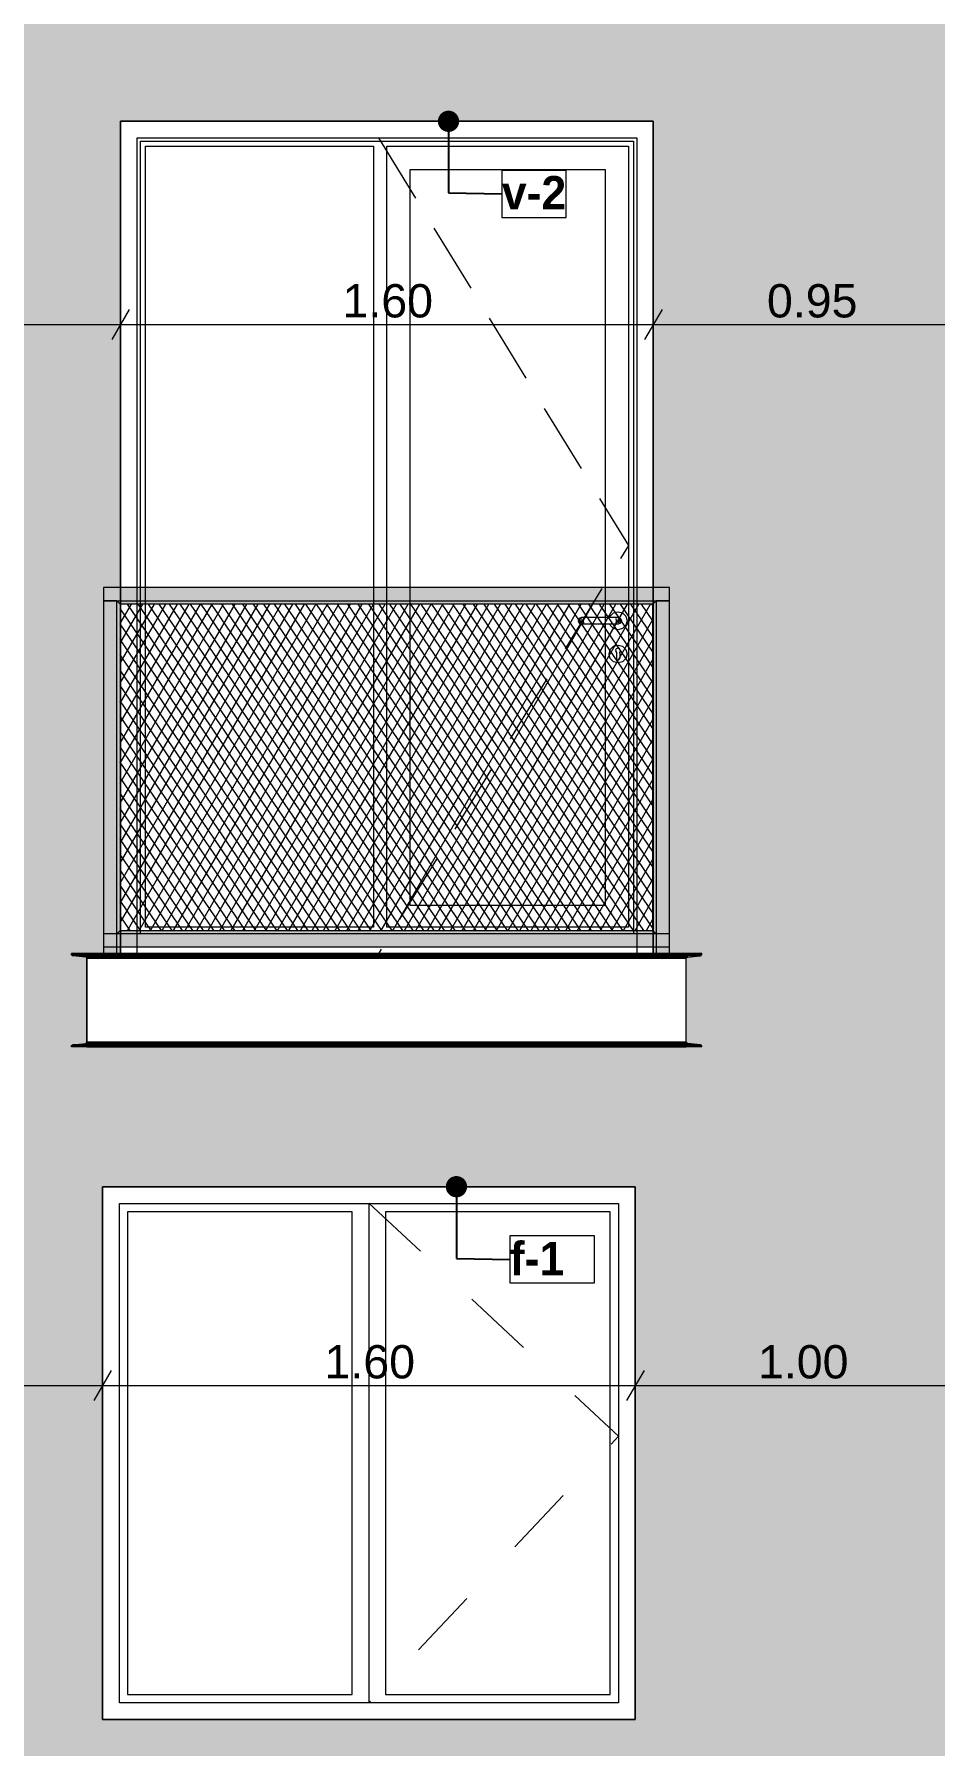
# Model space of a CAD drawing. Header units: millimetres. Extents: x 475206255 to 476720147, y 4620882299 to 4621447368.
# Drawn here: x 475468875 to 475471580, y 4621133366 to 4621138506 of the extents above; entities that cross this region are included whole.
import ezdxf

# ---------------------------------------------------------------- set-up
doc = ezdxf.new("R2010")
doc.units = ezdxf.units.MM
doc.header["$MEASUREMENT"] = 0
doc.set_wipeout_variables(frame=1)
doc.linetypes.add('Dashed', pattern=[423.333333, 211.666667, -211.666667])
doc.linetypes.add('Hidden Line', pattern=[317.5, 211.666667, -105.833333])
for name, color, linetype, lineweight in [('0_Pen_No__7_Pen_No__250', 7, 'Continuous', 0), ('2D Drafting - General_Pen_No__7_Pen_No__250', 7, 'Continuous', 0), ('2D Drafting - General_Pen_No__7_Pen_No__7', 7, 'Continuous', 0), ('Dimensioning - General_Pen_No__142', 142, 'Continuous', 0), ('New_2D Drafting - General_Pen_No__30_Pen_No__9_Pen_No__9_Pen_No__253', 252, 'Continuous', 0), ('New_2D Drafting - General_Pen_No__30_Pen_No__9_Pen_No__9_Pen_No__255', 255, 'Continuous', 0), ('New_2D Drafting - General_Pen_No__30_Pen_No__9_Pen_No__9_Pen_No__7', 7, 'Continuous', 0), ('New_2D Drafting - General_Pen_No__4', 7, 'Continuous', 0), ('New_2D Drafting - General_Pen_No__7', 7, 'Continuous', 0), ('New_Annotation - Label_Pen_No__1', 1, 'Continuous', 0), ('New_Structural - Bearing_Pen_No__250', 7, 'Continuous', 0), ('Structural - Bearing_Pen_No__250', 7, 'Continuous', 0), ('Structural - Bearing_Pen_No__7_Pen_No__7_Pen_No__7', 7, 'Continuous', 0), ('zoma_Pen_No__142', 142, 'Continuous', 0)]:
    doc.layers.add(name, color=color, linetype=linetype, lineweight=lineweight)
doc.layers.add('Dimensioning - General', color=7, linetype='Continuous')
doc.layers.add('zoma', color=7, linetype='Continuous')
doc.styles.add('GENERATED_STYLE_2', font='arial.ttf')
doc.styles.add('GENERATED_STYLE_5', font='')
doc.styles.get('GENERATED_STYLE_5').set_extended_font_data('Avaza', bold=True)
doc.dimstyles.new('GENERATED_STYLE__1', dxfattribs={"dimtxt": 100, "dimasz": 68.640772, "dimexe": 0.18, "dimexo": 0.0625, "dimgap": 0, "dimtad": 1, "dimlfac": 0.001, "dimzin": 0, "dimdsep": 46, "dimtxsty": 'GENERATED_STYLE_2', "dimblk": 'ARROWHEAD_2', "dimblk1": 'ARROWHEAD_2', "dimblk2": 'ARROWHEAD_2', "dimcen": 0.09, "dimse1": 1, "dimse2": 1, "dimclrd": 142, "dimclre": 142, "dimclrt": 142, "dimadec": 0, "dimazin": 0, "dimtfac": 1, "dimtdec": 4, "dimtmove": 0, "dimatfit": 3, "dimfxl": 1, "dimtolj": 1, "dimtzin": 0, "dimarcsym": 0})
doc.dimstyles.new('GENERATED_STYLE__18', dxfattribs={"dimtxt": 100, "dimasz": 68.640772, "dimexe": 0.18, "dimexo": 0.0625, "dimgap": 0, "dimtad": 1, "dimtih": 1, "dimtoh": 1, "dimlfac": 0.001, "dimzin": 0, "dimdsep": 46, "dimtxsty": 'GENERATED_STYLE_2', "dimblk": 'ARROWHEAD_2', "dimblk1": 'ARROWHEAD_2', "dimblk2": 'ARROWHEAD_2', "dimcen": 0.09, "dimse1": 1, "dimse2": 1, "dimclrd": 142, "dimclre": 142, "dimclrt": 142, "dimadec": 0, "dimazin": 0, "dimtfac": 1, "dimtdec": 4, "dimtmove": 0, "dimatfit": 3, "dimfxl": 1, "dimtolj": 1, "dimtzin": 0, "dimarcsym": 0})
doc.dimstyles.new('GENERATED_STYLE__3', dxfattribs={"dimtxt": 200, "dimasz": 64.421331, "dimexe": 0.18, "dimexo": 3, "dimgap": 0, "dimtad": 1, "dimtih": 1, "dimtoh": 1, "dimlfac": 0.001, "dimzin": 0, "dimdsep": 46, "dimtxsty": 'GENERATED_STYLE_2', "dimblk": 'ARROWHEAD_2', "dimblk1": 'ARROWHEAD_2', "dimblk2": 'ARROWHEAD_2', "dimcen": 0.09, "dimclrd": 142, "dimclre": 142, "dimclrt": 142, "dimadec": 0, "dimazin": 0, "dimtfac": 1, "dimtdec": 4, "dimtmove": 0, "dimatfit": 3, "dimfxl": 1, "dimtolj": 1, "dimtzin": 0, "dimarcsym": 0})
doc.dimstyles.new('GENERATED_STYLE__33', dxfattribs={"dimtxt": 0.18, "dimasz": 127.68, "dimexe": 0.18, "dimexo": 0.0625, "dimgap": 0, "dimtad": 0, "dimtih": 1, "dimtoh": 1, "dimdec": 4, "dimzin": 0, "dimdsep": 46, "dimcen": 0.09, "dimadec": 0, "dimazin": 0, "dimtfac": 1, "dimtdec": 4, "dimtmove": 0, "dimatfit": 3, "dimldrblk": 'ARROWHEAD_11', "dimfxl": 1, "dimtolj": 1, "dimtzin": 0, "dimarcsym": 0})

# ---------------------------------------------------------------- blocks, each defined once
blk = doc.blocks.new('*D576', base_point=(475826095.8, 4621095193.2))
at = {"layer": 'Dimensioning - General_Pen_No__142', "color": 142, "linetype": 'Continuous', "lineweight": 0, "transparency": 16777216}
for p, q in [((475483423.3, 4621134044.9), (475483287.8, 4621134044.9)), ((475483310.4, 4621134070.9), (475483400.7, 4621134018.8)), ((475483355.6, 4621131444.9), (475483355.6, 4621134044.9)), ((475483310.4, 4621131470.9), (475483400.7, 4621131418.8)), ((475483423.3, 4621131444.9), (475483287.8, 4621131444.9)), ((475483355.6, 4621131400.7), (475483355.6, 4621131444.9))]:
    blk.add_line(p, q, dxfattribs=at)
at = {"layer": 'Dimensioning - General_Pen_No__142', "color": 142, "lineweight": 0, "transparency": 16777216, "insert": (475483335.6, 4621132611.4), "char_height": 100, "attachment_point": 7, "rotation": 90, "style": 'GENERATED_STYLE_2'}
blk.add_mtext('\\A1;{\\pql;\\fArial|b0|i0|c204|p0;\\W1.000000;2.60}', dxfattribs=at)
blk = doc.blocks.new('ARROWHEAD_2')
at = {"color": 0, "linetype": 'Continuous', "lineweight": 0}
for p, q in [((0, 0), (-1, 0)), ((-0.378, -0.655), (0.378, 0.655))]:
    blk.add_line(p, q, dxfattribs=at)
blk = doc.blocks.new('*D577', base_point=(475826095.8, 4621095193.2))
at = {"layer": 'Dimensioning - General_Pen_No__142', "color": 142, "linetype": 'Continuous', "lineweight": 0, "transparency": 16777216}
for p, q in [((475483310.4, 4621134770.9), (475483400.7, 4621134718.8)), ((475483423.3, 4621134744.9), (475483287.8, 4621134744.9)), ((475483355.6, 4621134044.9), (475483355.6, 4621134744.9)), ((475483423.3, 4621134044.9), (475483287.8, 4621134044.9)), ((475483310.4, 4621134070.9), (475483400.7, 4621134018.8))]:
    blk.add_line(p, q, dxfattribs=at)
at = {"layer": 'Dimensioning - General_Pen_No__142', "color": 142, "lineweight": 0, "transparency": 16777216, "insert": (475483335.6, 4621134261.4), "char_height": 100, "attachment_point": 7, "rotation": 90, "style": 'GENERATED_STYLE_2'}
blk.add_mtext('\\A1;{\\pql;\\fArial|b0|i0|c204|p0;\\W1.000000;0.70}', dxfattribs=at)
blk = doc.blocks.new('*D578', base_point=(475826095.8, 4621095193.2))
at = {"layer": 'Dimensioning - General_Pen_No__142', "color": 142, "linetype": 'Continuous', "lineweight": 0, "transparency": 16777216}
for p, q in [((475483423.3, 4621137244.9), (475483287.8, 4621137244.9)), ((475483310.4, 4621137270.9), (475483400.7, 4621137218.8)), ((475483355.6, 4621134744.9), (475483355.6, 4621137244.9)), ((475483310.4, 4621134770.9), (475483400.7, 4621134718.8)), ((475483423.3, 4621134744.9), (475483287.8, 4621134744.9))]:
    blk.add_line(p, q, dxfattribs=at)
at = {"layer": 'Dimensioning - General_Pen_No__142', "color": 142, "lineweight": 0, "transparency": 16777216, "insert": (475483335.6, 4621135861.4), "char_height": 100, "attachment_point": 7, "rotation": 90, "style": 'GENERATED_STYLE_2'}
blk.add_mtext('\\A1;{\\pql;\\fArial|b0|i0|c204|p0;\\W1.000000;2.50}', dxfattribs=at)
blk = doc.blocks.new('*D579', base_point=(475826095.8, 4621095193.2))
at = {"layer": 'Dimensioning - General_Pen_No__142', "color": 142, "linetype": 'Continuous', "lineweight": 0, "transparency": 16777216}
for p, q in [((475483310.4, 4621137970.9), (475483400.7, 4621137918.8)), ((475483423.3, 4621137944.9), (475483287.8, 4621137944.9)), ((475483355.6, 4621137244.9), (475483355.6, 4621137944.9)), ((475483423.3, 4621137244.9), (475483287.8, 4621137244.9)), ((475483310.4, 4621137270.9), (475483400.7, 4621137218.8))]:
    blk.add_line(p, q, dxfattribs=at)
at = {"layer": 'Dimensioning - General_Pen_No__142', "color": 142, "lineweight": 0, "transparency": 16777216, "insert": (475483335.6, 4621137461.4), "char_height": 100, "attachment_point": 7, "rotation": 90, "style": 'GENERATED_STYLE_2'}
blk.add_mtext('\\A1;{\\pql;\\fArial|b0|i0|c204|p0;\\W1.000000;0.70}', dxfattribs=at)
blk = doc.blocks.new('*D580', base_point=(475826095.8, 4621095193.2))
at = {"layer": 'Dimensioning - General_Pen_No__142', "color": 142, "linetype": 'Continuous', "lineweight": 0, "transparency": 16777216}
for p, q in [((475483310.4, 4621140470.9), (475483400.7, 4621140418.8)), ((475483423.3, 4621140444.9), (475483287.8, 4621140444.9)), ((475483355.6, 4621137944.9), (475483355.6, 4621140444.9)), ((475483310.4, 4621137970.9), (475483400.7, 4621137918.8)), ((475483423.3, 4621137944.9), (475483287.8, 4621137944.9))]:
    blk.add_line(p, q, dxfattribs=at)
at = {"layer": 'Dimensioning - General_Pen_No__142', "color": 142, "lineweight": 0, "transparency": 16777216, "insert": (475483335.6, 4621139061.4), "char_height": 100, "attachment_point": 7, "rotation": 90, "style": 'GENERATED_STYLE_2'}
blk.add_mtext('\\A1;{\\pql;\\fArial|b0|i0|c204|p0;\\W1.000000;2.50}', dxfattribs=at)
blk = doc.blocks.new('*D1547', base_point=(475826095.8, 4621095193.2))
at = {"layer": 'zoma_Pen_No__142', "color": 142, "linetype": 'Continuous', "lineweight": 0, "transparency": 16777216}
for p, q in [((475468309, 4621128812.1), (475468260.1, 4621128727.4)), ((475468284.6, 4621128706.2), (475468284.6, 4621128833.3)), ((475474409, 4621128812.1), (475474360.1, 4621128727.4)), ((475474384.6, 4621128706.2), (475474384.6, 4621128833.3)), ((475468284.6, 4621128769.8), (475474384.6, 4621128769.8))]:
    blk.add_line(p, q, dxfattribs=at)
at = {"layer": 'zoma_Pen_No__142', "color": 142, "lineweight": 0, "transparency": 16777216, "char_height": 200, "attachment_point": 7, "style": 'GENERATED_STYLE_2'}
for s, insert in [('\\A1;{\\pql;\\fArial|b0|i0|c204|p0;\\W1.000000;6.10}', (475471067.7, 4621128809.8)), ('\\A1;{\\pql;\\fArial|b0|i0|c204|p0;\\W1.000000;0.40}', (475473826.2, 4621128809.8))]:
    blk.add_mtext(s, dxfattribs=dict(at, insert=insert))
blk = doc.blocks.new('ARROWHEAD_11')
at = {"color": 0, "linetype": 'Continuous', "lineweight": 0}
blk.add_line((0, 0), (-1, 0), dxfattribs=at)
at = {"color": 0, "linetype": 'Continuous', "lineweight": 0, "const_width": 0.25, "flags": 128}
blk.add_lwpolyline([(-0.125, 0, 1), (0.125, 0, 1)], format="xyb", close=True, dxfattribs=at)
blk = doc.blocks.new('*D1920', base_point=(475826095.8, 4621095193.2))
at = {"layer": 'Dimensioning - General_Pen_No__142', "color": 142, "linetype": 'Continuous', "lineweight": 0, "transparency": 16777216}
for p, q in [((475468284.5, 4621134380), (475468284.5, 4621134515.4)), ((475469080.7, 4621134380), (475469080.7, 4621134515.4)), ((475468310.5, 4621134492.8), (475468258.4, 4621134402.5)), ((475469106.7, 4621134492.8), (475469054.6, 4621134402.5)), ((475468284.5, 4621134447.7), (475469080.7, 4621134447.7))]:
    blk.add_line(p, q, dxfattribs=at)
at = {"layer": 'Dimensioning - General_Pen_No__142', "color": 142, "lineweight": 0, "transparency": 16777216, "insert": (475468549.1, 4621134467.7), "char_height": 100, "attachment_point": 7, "style": 'GENERATED_STYLE_2'}
blk.add_mtext('\\A1;{\\pql;\\fArial|b0|i0|c204|p0;\\W1.000000;0.80}', dxfattribs=at)
blk = doc.blocks.new('*D1921', base_point=(475826095.8, 4621095193.2))
at = {"layer": 'Dimensioning - General_Pen_No__142', "color": 142, "linetype": 'Continuous', "lineweight": 0, "transparency": 16777216}
for p, q in [((475469080.7, 4621134380), (475469080.7, 4621134515.4)), ((475470680.7, 4621134380), (475470680.7, 4621134515.4)), ((475469106.7, 4621134492.8), (475469054.6, 4621134402.5)), ((475470706.7, 4621134492.8), (475470654.6, 4621134402.5)), ((475469080.7, 4621134447.7), (475470680.7, 4621134447.7))]:
    blk.add_line(p, q, dxfattribs=at)
at = {"layer": 'Dimensioning - General_Pen_No__142', "color": 142, "lineweight": 0, "transparency": 16777216, "insert": (475469747.2, 4621134467.7), "char_height": 100, "attachment_point": 7, "style": 'GENERATED_STYLE_2'}
blk.add_mtext('\\A1;{\\pql;\\fArial|b0|i0|c204|p0;\\W1.000000;1.60}', dxfattribs=at)
blk = doc.blocks.new('*D1922', base_point=(475826095.8, 4621095193.2))
at = {"layer": 'Dimensioning - General_Pen_No__142', "color": 142, "linetype": 'Continuous', "lineweight": 0, "transparency": 16777216}
for p, q in [((475470680.7, 4621134380), (475470680.7, 4621134515.4)), ((475471684.2, 4621134380), (475471684.2, 4621134515.4)), ((475470706.7, 4621134492.8), (475470654.6, 4621134402.5)), ((475471710.3, 4621134492.8), (475471658.2, 4621134402.5)), ((475470680.7, 4621134447.7), (475471684.2, 4621134447.7))]:
    blk.add_line(p, q, dxfattribs=at)
at = {"layer": 'Dimensioning - General_Pen_No__142', "color": 142, "lineweight": 0, "transparency": 16777216, "insert": (475471049, 4621134467.7), "char_height": 100, "attachment_point": 7, "style": 'GENERATED_STYLE_2'}
blk.add_mtext('\\A1;{\\pql;\\fArial|b0|i0|c204|p0;\\W1.000000;1.00}', dxfattribs=at)
blk = doc.blocks.new('*D2191', base_point=(475826095.8, 4621095193.2))
at = {"layer": 'Dimensioning - General_Pen_No__142', "color": 142, "linetype": 'Continuous', "lineweight": 0, "transparency": 16777216}
for p, q in [((475468284.5, 4621137566.7), (475468284.5, 4621137702.1)), ((475469134.7, 4621137566.7), (475469134.7, 4621137702.1)), ((475468310.5, 4621137679.6), (475468258.4, 4621137589.2)), ((475469160.8, 4621137679.6), (475469108.6, 4621137589.2)), ((475468284.5, 4621137634.4), (475469134.7, 4621137634.4))]:
    blk.add_line(p, q, dxfattribs=at)
at = {"layer": 'Dimensioning - General_Pen_No__142', "color": 142, "lineweight": 0, "transparency": 16777216, "insert": (475468576.1, 4621137654.4), "char_height": 100, "attachment_point": 7, "style": 'GENERATED_STYLE_2'}
blk.add_mtext('\\A1;{\\pql;\\fArial|b0|i0|c204|p0;\\W1.000000;0.85}', dxfattribs=at)
blk = doc.blocks.new('*D2192', base_point=(475826095.8, 4621095193.2))
at = {"layer": 'Dimensioning - General_Pen_No__142', "color": 142, "linetype": 'Continuous', "lineweight": 0, "transparency": 16777216}
for p, q in [((475469134.7, 4621137566.7), (475469134.7, 4621137702.1)), ((475470734.7, 4621137566.7), (475470734.7, 4621137702.1)), ((475469160.8, 4621137679.6), (475469108.6, 4621137589.2)), ((475470760.8, 4621137679.6), (475470708.6, 4621137589.2)), ((475469134.7, 4621137634.4), (475470734.7, 4621137634.4))]:
    blk.add_line(p, q, dxfattribs=at)
at = {"layer": 'Dimensioning - General_Pen_No__142', "color": 142, "lineweight": 0, "transparency": 16777216, "insert": (475469801.2, 4621137654.4), "char_height": 100, "attachment_point": 7, "style": 'GENERATED_STYLE_2'}
blk.add_mtext('\\A1;{\\pql;\\fArial|b0|i0|c204|p0;\\W1.000000;1.60}', dxfattribs=at)
blk = doc.blocks.new('*D2193', base_point=(475826095.8, 4621095193.2))
at = {"layer": 'Dimensioning - General_Pen_No__142', "color": 142, "linetype": 'Continuous', "lineweight": 0, "transparency": 16777216}
for p, q in [((475470734.7, 4621137566.7), (475470734.7, 4621137702.1)), ((475471684.2, 4621137566.7), (475471684.2, 4621137702.1)), ((475470760.8, 4621137679.6), (475470708.6, 4621137589.2)), ((475471710.3, 4621137679.6), (475471658.2, 4621137589.2)), ((475470734.7, 4621137634.4), (475471684.2, 4621137634.4))]:
    blk.add_line(p, q, dxfattribs=at)
at = {"layer": 'Dimensioning - General_Pen_No__142', "color": 142, "lineweight": 0, "transparency": 16777216, "insert": (475471076, 4621137654.4), "char_height": 100, "attachment_point": 7, "style": 'GENERATED_STYLE_2'}
blk.add_mtext('\\A1;{\\pql;\\fArial|b0|i0|c204|p0;\\W1.000000;0.95}', dxfattribs=at)

msp = doc.modelspace()

# ---------------------------------------------------------------- hatches: boundary and pattern name
at = {"layer": 'New_2D Drafting - General_Pen_No__30_Pen_No__9_Pen_No__9_Pen_No__253', "linetype": 'Continuous', "lineweight": 0}
h = msp.add_hatch(dxfattribs=at)
h.set_pattern_fill('BRICK___RUNNING_BOND', color=252, style=0, pattern_type=2)
h.set_pattern_definition([(0, (475826095.757, 4621095193.19), (0, 66.64), []), (90, (475826095.76, 4621095193.2), (-244.8, 0), [66.64, -66.64]), (90, (475826218.16, 4621095259.83), (-244.8, 0), [66.64, -66.64])])
h.paths.add_polyline_path([(475468284.453, 4621132544.873), (475468284.453, 4621132444.873), (475474784.805, 4621132444.873), (475474784.805, 4621145744.467), (475468284.453, 4621145744.467)])
h.paths.add_polyline_path([(475470833.669, 4621141864.899), (475469033.669, 4621141864.899), (475469033.669, 4621142144.899), (475469134.703, 4621142144.899), (475469134.703, 4621144644.905), (475470734.703, 4621144644.905), (475470734.703, 4621142144.899), (475470833.669, 4621142144.899)], flags=0)
h.paths.add_polyline_path([(475469033.669, 4621135744.899), (475469033.669, 4621135464.899), (475469134.703, 4621135464.899), (475470734.703, 4621135464.899), (475470833.669, 4621135464.899), (475470833.669, 4621135744.899), (475470734.703, 4621135744.899), (475470734.703, 4621138244.91), (475469134.703, 4621138244.91), (475469134.703, 4621135744.899)], flags=0)
h.paths.add_polyline_path([(475469134.703, 4621138664.899), (475470734.703, 4621138664.899), (475470833.669, 4621138664.899), (475470833.669, 4621138944.899), (475470734.703, 4621138944.899), (475470734.703, 4621141444.911), (475469134.703, 4621141444.911), (475469134.703, 4621138944.899), (475469033.669, 4621138944.899), (475469033.669, 4621138664.899)], flags=0)
h.paths.add_polyline_path([(475469080.654, 4621135044.91), (475469080.654, 4621133444.91), (475470680.654, 4621133444.91), (475470680.654, 4621135044.91)], flags=0)
h.paths.add_polyline_path([(475471684.228, 4621145344.917), (475474384.884, 4621145344.917), (475474384.884, 4621133644.895), (475471684.228, 4621133644.895)], flags=0)
at = {"layer": 'New_2D Drafting - General_Pen_No__30_Pen_No__9_Pen_No__9_Pen_No__255', "linetype": 'Continuous', "lineweight": 0}
for points in [[(475469083.669, 4621136844.9), (475469083.669, 4621136804.9), (475470783.669, 4621136804.9), (475470783.669, 4621136844.9)], [(475469083.669, 4621135744.899), (475469123.676, 4621135744.899), (475469123.676, 4621136804.9), (475469083.669, 4621136804.9)], [(475469133.676, 4621135814.899), (475469123.676, 4621135804.899), (475469123.676, 4621136804.9), (475469133.676, 4621136794.9)], [(475469133.676, 4621136794.9), (475469123.676, 4621136804.9), (475470743.663, 4621136804.9), (475470733.663, 4621136794.9)], [(475470743.663, 4621135804.899), (475470733.663, 4621135814.899), (475470733.663, 4621136794.9), (475470743.663, 4621136804.9)], [(475470743.663, 4621135744.899), (475470783.669, 4621135744.899), (475470783.669, 4621136804.9), (475470743.663, 4621136804.9)], [(475469083.669, 4621135804.899), (475469083.669, 4621135764.899), (475470783.669, 4621135764.899), (475470783.669, 4621135804.899)], [(475469123.676, 4621135804.899), (475469133.676, 4621135814.899), (475470733.663, 4621135814.899), (475470743.663, 4621135804.899)]]:
    msp.add_hatch(color=255, dxfattribs=at).paths.add_polyline_path(points)
at = {"layer": 'New_2D Drafting - General_Pen_No__7', "linetype": 'Continuous', "lineweight": 0}
h = msp.add_hatch(dxfattribs=at)
h.set_pattern_fill('BATT_INSULATION', style=0, pattern_type=2)
h.set_pattern_definition([(60, (475826095.757, 4621095193.19), (-25.980762, 15), []), (124.306619, (475826095.757, 4621095193.19), (23.8156986, 11.25), [])])
h.paths.add_polyline_path([(475470733.663, 4621136794.9), (475469133.676, 4621136794.9), (475469133.676, 4621135814.899), (475470733.663, 4621135814.899)])

# ---------------------------------------------------------------- linework, layer by layer
at = {"layer": '0_Pen_No__7_Pen_No__250', "color": 7, "linetype": 'Continuous', "lineweight": 0, "flags": 128}
msp.add_lwpolyline([(475469080.654, 4621135044.911), (475470680.654, 4621135044.911), (475470680.654, 4621133444.911), (475469080.654, 4621133444.911)], close=True, dxfattribs=at)
at = {"layer": '2D Drafting - General_Pen_No__7_Pen_No__250', "color": 7, "linetype": 'Dashed', "lineweight": 0, "flags": 128}
msp.add_lwpolyline([(475469880.277, 4621134995.506), (475470630.448, 4621134295.689), (475469880.714, 4621133494.911)], dxfattribs=at)
at = {"layer": '2D Drafting - General_Pen_No__7_Pen_No__7', "color": 7, "linetype": 'Continuous', "lineweight": 0, "flags": 128}
for points in [[(475470730.578, 4621135744.905), (475469134.695, 4621135744.91), (475469134.703, 4621138244.911), (475470734.703, 4621138244.905)], [(475470734.703, 4621138244.905), (475470734.695, 4621135744.905), (475470730.578, 4621135744.905)]]:
    msp.add_lwpolyline(points, dxfattribs=at)
for points in [[(475469184.703, 4621138194.909), (475470684.703, 4621138194.904), (475470684.695, 4621135744.905), (475469184.695, 4621135744.912)], [(475469194.703, 4621138184.909), (475470674.703, 4621138184.904), (475470674.695, 4621135804.907), (475469194.695, 4621135804.912)], [(475469209.703, 4621138169.909), (475469894.703, 4621138169.907), (475469894.695, 4621135824.909), (475469209.695, 4621135824.912)], [(475469934.699, 4621138169.907), (475470659.703, 4621138169.904), (475470659.695, 4621135824.907), (475469934.695, 4621135824.909)], [(475470004.703, 4621138099.906), (475470589.703, 4621138099.904), (475470589.695, 4621135889.907), (475470004.695, 4621135889.909)]]:
    msp.add_lwpolyline(points, close=True, dxfattribs=at)
at = {"layer": '2D Drafting - General_Pen_No__7_Pen_No__7', "color": 7, "linetype": 'Hidden Line', "lineweight": 0, "flags": 128}
msp.add_lwpolyline([(475469909.703, 4621138194.907), (475470659.699, 4621136970.781), (475469910.471, 4621135746.192)], dxfattribs=at)
at = {"layer": 'New_2D Drafting - General_Pen_No__30_Pen_No__9_Pen_No__9_Pen_No__7', "color": 7, "linetype": 'Continuous', "lineweight": 0, "flags": 128}
for points in [[(475469033.669, 4621135744.899), (475469033.669, 4621135464.899), (475469134.703, 4621135464.899), (475470734.703, 4621135464.899), (475470833.669, 4621135464.899), (475470833.669, 4621135744.899), (475470734.703, 4621135744.899), (475470734.703, 4621138244.91), (475469134.703, 4621138244.91), (475469134.703, 4621135744.899)], [(475469083.669, 4621136844.9), (475469083.669, 4621136804.9), (475470783.669, 4621136804.9), (475470783.669, 4621136844.9)], [(475469083.669, 4621135744.899), (475469123.676, 4621135744.899), (475469123.676, 4621136804.9), (475469083.669, 4621136804.9)], [(475469133.676, 4621135814.899), (475469123.676, 4621135804.899), (475469123.676, 4621136804.9), (475469133.676, 4621136794.9)], [(475469133.676, 4621136794.9), (475469123.676, 4621136804.9), (475470743.663, 4621136804.9), (475470733.663, 4621136794.9)], [(475470743.663, 4621135804.899), (475470733.663, 4621135814.899), (475470733.663, 4621136794.9), (475470743.663, 4621136804.9)], [(475470743.663, 4621135744.899), (475470783.669, 4621135744.899), (475470783.669, 4621136804.9), (475470743.663, 4621136804.9)], [(475469083.669, 4621135804.899), (475469083.669, 4621135764.899), (475470783.669, 4621135764.899), (475470783.669, 4621135804.899)], [(475469123.676, 4621135804.899), (475469133.676, 4621135814.899), (475470733.663, 4621135814.899), (475470743.663, 4621135804.899)], [(475469080.654, 4621135044.91), (475469080.654, 4621133444.91), (475470680.654, 4621133444.91), (475470680.654, 4621135044.91)]]:
    msp.add_lwpolyline(points, close=True, dxfattribs=at)
at = {"layer": 'New_2D Drafting - General_Pen_No__4', "color": 7, "linetype": 'Continuous', "lineweight": 0, "flags": 128}
msp.add_lwpolyline([(475470733.663, 4621136794.9), (475469133.676, 4621136794.9), (475469133.676, 4621135814.899), (475470733.663, 4621135814.899)], close=True, dxfattribs=at)
at = {"layer": 'New_Structural - Bearing_Pen_No__250', "color": 7, "linetype": 'Continuous', "lineweight": 0}
for p, q in [((475470605.425, 4621136758.405), (475470615.308, 4621136768.288)), ((475470615.308, 4621136768.288), (475470628.808, 4621136771.905)), ((475470628.808, 4621136771.905), (475470642.308, 4621136768.288)), ((475470642.308, 4621136768.288), (475470652.19, 4621136758.405)), ((475470511.737, 4621136751.977), (475470508.808, 4621136744.906)), ((475470508.808, 4621136744.906), (475470511.737, 4621136737.835)), ((475470513.289, 4621136751.977), (475470510.53, 4621136744.906)), ((475470510.53, 4621136744.906), (475470513.289, 4621136737.835)), ((475470518.808, 4621136754.906), (475470511.737, 4621136751.977)), ((475470511.737, 4621136737.835), (475470518.808, 4621136734.906)), ((475470518.103, 4621136751.977), (475470515.991, 4621136744.906)), ((475470515.991, 4621136744.906), (475470518.103, 4621136737.835)), ((475470519.95, 4621136754.906), (475470518.808, 4621136754.906)), ((475470519.949, 4621136734.906), (475470518.808, 4621136734.906)), ((475470523.201, 4621136734.906), (475470519.949, 4621136734.906)), ((475470523.201, 4621136754.906), (475470519.95, 4621136754.906)), ((475470528.067, 4621136754.906), (475470523.201, 4621136754.906)), ((475470528.067, 4621136734.906), (475470523.201, 4621136734.906)), ((475470525.308, 4621136751.977), (475470524.166, 4621136744.906)), ((475470524.166, 4621136744.906), (475470525.308, 4621136737.835)), ((475470533.808, 4621136754.906), (475470528.067, 4621136754.906)), ((475470533.808, 4621136734.906), (475470528.067, 4621136734.906)), ((475470613.808, 4621136754.905), (475470533.808, 4621136754.906)), ((475470613.808, 4621136734.905), (475470533.808, 4621136734.906)), ((475470604.487, 4621136754.905), (475470605.425, 4621136758.405)), ((475470605.425, 4621136731.405), (475470604.487, 4621136734.905)), ((475470615.308, 4621136721.523), (475470605.425, 4621136731.405)), ((475470619.548, 4621136754.905), (475470613.808, 4621136754.905)), ((475470619.548, 4621136734.905), (475470613.808, 4621136734.905)), ((475470628.808, 4621136717.905), (475470615.308, 4621136721.523)), ((475470624.414, 4621136754.905), (475470619.548, 4621136754.905)), ((475470624.414, 4621136734.905), (475470619.548, 4621136734.905)), ((475470622.307, 4621136751.976), (475470623.45, 4621136744.905)), ((475470623.45, 4621136744.905), (475470622.307, 4621136737.834)), ((475470627.666, 4621136754.905), (475470624.414, 4621136754.905)), ((475470627.666, 4621136734.905), (475470624.414, 4621136734.905)), ((475470628.808, 4621136754.905), (475470627.666, 4621136754.905)), ((475470628.808, 4621136734.905), (475470627.666, 4621136734.905)), ((475470628.808, 4621136754.905), (475470635.879, 4621136751.976)), ((475470635.879, 4621136737.834), (475470628.808, 4621136734.905)), ((475470642.308, 4621136721.523), (475470628.808, 4621136717.905)), ((475470629.512, 4621136751.976), (475470631.624, 4621136744.905)), ((475470631.624, 4621136744.905), (475470629.512, 4621136737.834)), ((475470634.327, 4621136751.976), (475470637.086, 4621136744.905)), ((475470637.086, 4621136744.905), (475470634.327, 4621136737.834)), ((475470635.879, 4621136751.976), (475470638.808, 4621136744.905)), ((475470638.808, 4621136744.905), (475470635.879, 4621136737.834)), ((475470652.19, 4621136731.405), (475470642.308, 4621136721.523)), ((475470652.19, 4621136758.405), (475470655.808, 4621136744.905)), ((475470655.808, 4621136744.905), (475470652.19, 4621136731.405)), ((475470605.425, 4621136658.405), (475470615.307, 4621136668.288)), ((475470615.307, 4621136668.288), (475470628.807, 4621136671.905)), ((475470622.087, 4621136656.545), (475470623.432, 4621136660.049)), ((475470628.807, 4621136662.331), (475470623.432, 4621136660.049)), ((475470628.807, 4621136671.905), (475470642.307, 4621136668.288)), ((475470634.183, 4621136660.049), (475470628.807, 4621136662.331)), ((475470635.528, 4621136656.545), (475470634.183, 4621136660.049)), ((475470642.307, 4621136668.288), (475470652.19, 4621136658.405)), ((475470601.807, 4621136644.905), (475470605.425, 4621136658.405)), ((475470605.425, 4621136631.405), (475470601.807, 4621136644.905)), ((475470615.307, 4621136621.523), (475470605.425, 4621136631.405)), ((475470628.807, 4621136617.905), (475470615.307, 4621136621.523)), ((475470622.087, 4621136656.545), (475470621.34, 4621136654.598)), ((475470621.34, 4621136654.598), (475470623.807, 4621136649.305)), ((475470623.807, 4621136649.305), (475470623.807, 4621136647.792)), ((475470623.807, 4621136647.792), (475470623.807, 4621136644.905)), ((475470623.807, 4621136644.905), (475470623.807, 4621136642.019)), ((475470623.807, 4621136642.019), (475470623.807, 4621136636.245)), ((475470623.807, 4621136636.245), (475470623.807, 4621136632.405)), ((475470623.807, 4621136632.405), (475470625.272, 4621136628.87)), ((475470625.272, 4621136628.87), (475470628.807, 4621136627.405)), ((475470628.807, 4621136627.405), (475470632.343, 4621136628.87)), ((475470642.307, 4621136621.523), (475470628.807, 4621136617.905)), ((475470632.343, 4621136628.87), (475470633.807, 4621136632.405)), ((475470633.807, 4621136649.305), (475470636.275, 4621136654.598)), ((475470633.807, 4621136647.792), (475470633.807, 4621136649.305)), ((475470633.807, 4621136647.792), (475470633.807, 4621136644.905)), ((475470633.807, 4621136644.905), (475470633.807, 4621136642.019)), ((475470633.807, 4621136642.019), (475470633.807, 4621136636.245)), ((475470633.807, 4621136636.245), (475470633.807, 4621136632.405)), ((475470635.528, 4621136656.545), (475470636.275, 4621136654.598)), ((475470652.19, 4621136631.405), (475470642.307, 4621136621.523)), ((475470652.19, 4621136658.405), (475470655.807, 4621136644.905)), ((475470655.807, 4621136644.905), (475470652.19, 4621136631.405))]:
    msp.add_line(p, q, dxfattribs=at)
at = {"layer": 'Structural - Bearing_Pen_No__250', "color": 7, "linetype": 'Continuous', "lineweight": 0}
for p, q in [((475468987.343, 4621135742.404), (475468987.343, 4621135744.899)), ((475470879.995, 4621135744.899), (475468987.343, 4621135744.899)), ((475468987.743, 4621135740.873), (475468987.343, 4621135742.404)), ((475470879.995, 4621135742.404), (475468987.343, 4621135742.404)), ((475468988.881, 4621135739.575), (475468987.743, 4621135740.873)), ((475468990.584, 4621135738.708), (475468988.881, 4621135739.575)), ((475468991.806, 4621135738.449), (475468990.584, 4621135738.708)), ((475469029.207, 4621135734.459), (475468991.806, 4621135738.449)), ((475470875.533, 4621135738.449), (475468991.806, 4621135738.449)), ((475470838.132, 4621135734.459), (475470875.533, 4621135738.449)), ((475470875.533, 4621135738.449), (475470876.755, 4621135738.708)), ((475470876.755, 4621135738.708), (475470878.458, 4621135739.575)), ((475470878.458, 4621135739.575), (475470879.596, 4621135740.873)), ((475470879.596, 4621135740.873), (475470879.995, 4621135742.404)), ((475470879.995, 4621135742.404), (475470879.995, 4621135744.899)), ((475469030.429, 4621135734.199), (475469029.207, 4621135734.459)), ((475470838.132, 4621135734.459), (475469029.207, 4621135734.459)), ((475469032.132, 4621135733.332), (475469030.429, 4621135734.199)), ((475469033.27, 4621135732.035), (475469032.132, 4621135733.332)), ((475469033.669, 4621135730.504), (475469033.27, 4621135732.035)), ((475470833.669, 4621135730.504), (475469033.669, 4621135730.504)), ((475469033.669, 4621135479.294), (475469033.669, 4621135730.504)), ((475470833.669, 4621135730.504), (475470834.069, 4621135732.035)), ((475470833.669, 4621135479.294), (475470833.669, 4621135730.504)), ((475470834.069, 4621135732.035), (475470835.207, 4621135733.332)), ((475470835.207, 4621135733.332), (475470836.91, 4621135734.199)), ((475470836.91, 4621135734.199), (475470838.132, 4621135734.459)), ((475469032.132, 4621135476.465), (475469033.27, 4621135477.763)), ((475469033.27, 4621135477.763), (475469033.669, 4621135479.294)), ((475470833.685, 4621135479.294), (475469033.669, 4621135479.294)), ((475470834.069, 4621135477.763), (475470833.669, 4621135479.294)), ((475470835.207, 4621135476.465), (475470834.069, 4621135477.763)), ((475468987.343, 4621135467.394), (475468987.743, 4621135468.925)), ((475468987.343, 4621135464.899), (475468987.343, 4621135467.394)), ((475470879.995, 4621135467.394), (475468987.343, 4621135467.394)), ((475470879.995, 4621135464.899), (475468987.343, 4621135464.899)), ((475468987.743, 4621135468.925), (475468988.881, 4621135470.222)), ((475468988.881, 4621135470.222), (475468990.584, 4621135471.089)), ((475468990.584, 4621135471.089), (475468991.806, 4621135471.349)), ((475468991.806, 4621135471.349), (475469029.207, 4621135475.339)), ((475470875.533, 4621135471.349), (475468991.806, 4621135471.349)), ((475469029.207, 4621135475.339), (475469030.429, 4621135475.598)), ((475470838.132, 4621135475.339), (475469029.207, 4621135475.339)), ((475469030.429, 4621135475.598), (475469032.132, 4621135476.465)), ((475470836.91, 4621135475.598), (475470835.207, 4621135476.465)), ((475470838.132, 4621135475.339), (475470836.91, 4621135475.598)), ((475470875.533, 4621135471.349), (475470838.132, 4621135475.339)), ((475470876.755, 4621135471.089), (475470875.533, 4621135471.349)), ((475470878.458, 4621135470.222), (475470876.755, 4621135471.089)), ((475470879.596, 4621135468.925), (475470878.458, 4621135470.222)), ((475470879.995, 4621135467.394), (475470879.596, 4621135468.925)), ((475470879.995, 4621135464.899), (475470879.995, 4621135467.394))]:
    msp.add_line(p, q, dxfattribs=at)
at = {"layer": 'Structural - Bearing_Pen_No__7_Pen_No__7_Pen_No__7', "color": 7, "linetype": 'Continuous', "lineweight": 0}
for p, q in [((475469130.98, 4621134994.911), (475470630.46, 4621134994.911)), ((475469130.98, 4621133494.911), (475469130.98, 4621134994.911)), ((475469830.65, 4621134969.911), (475469155.98, 4621134969.911)), ((475469155.98, 4621134969.911), (475469155.98, 4621133519.911)), ((475469830.65, 4621133519.911), (475469830.65, 4621134969.911)), ((475469880.655, 4621134994.911), (475469880.655, 4621134969.861)), ((475469880.655, 4621134969.861), (475469880.714, 4621133494.911)), ((475470605.448, 4621134969.911), (475469930.655, 4621134969.911)), ((475469930.655, 4621134969.911), (475469930.655, 4621133519.911)), ((475470605.448, 4621133519.911), (475470605.448, 4621134969.911)), ((475470630.448, 4621134994.911), (475470630.448, 4621133494.911)), ((475470630.448, 4621133494.911), (475469130.98, 4621133494.911)), ((475469155.98, 4621133519.911), (475469830.65, 4621133519.911)), ((475469930.655, 4621133519.911), (475470605.448, 4621133519.911))]:
    msp.add_line(p, q, dxfattribs=at)

# ---------------------------------------------------------------- dimensions: what is measured, and where the dimension line sits
at = {"layer": 'Dimensioning - General', "color": 142, "linetype": 'Continuous', "lineweight": 0}
for base, p1, p2, picture, middle in [((475483355.565, 4621140444.875), (475465435.029, 4621137944.874), (475465435.029, 4621140444.875), '*D580', (475483285.565, 4621139190.873)), ((475483355.565, 4621137944.874), (475465435.029, 4621137244.874), (475465435.029, 4621137944.874), '*D579', (475483285.565, 4621137590.872)), ((475483355.565, 4621137244.874), (475465435.029, 4621134744.874), (475465435.029, 4621137244.874), '*D578', (475483285.565, 4621135990.872)), ((475483355.565, 4621134744.874), (475466111.108, 4621134044.875), (475465435.029, 4621134744.874), '*D577', (475483285.565, 4621134390.873)), ((475483355.565, 4621134044.875), (475465879.865, 4621131444.873), (475466111.108, 4621134044.875), '*D576', (475483285.565, 4621132740.872))]:
    dim = msp.add_linear_dim(base=base, p1=p1, p2=p2, angle=90, dimstyle='GENERATED_STYLE__1', dxfattribs=at)
    dim.commit()
    dim.dimension.update_dxf_attribs({"geometry": picture, "text_midpoint": middle, "dimtype": 160, "text_rotation": 90})
for base, p1, p2, picture, middle in [((475471684.228, 4621137634.4), (475470734.703, 4621138108.46), (475471684.228, 4621138348.007), '*D2193', (475471205.464, 4621137704.4)), ((475469134.703, 4621137634.4), (475468284.453, 4621138184.568), (475469134.703, 4621138108.465), '*D2191', (475468705.576, 4621137704.4)), ((475469080.654, 4621134447.689), (475468284.453, 4621134768.279), (475469080.654, 4621134828.798), '*D1920', (475468678.551, 4621134517.689)), ((475471684.228, 4621134447.689), (475470680.654, 4621134815.349), (475471684.228, 4621134754.83), '*D1922', (475471178.439, 4621134517.689))]:
    dim = msp.add_linear_dim(base=base, p1=p1, p2=p2, dimstyle='GENERATED_STYLE__18', dxfattribs=at)
    dim.commit()
    dim.dimension.update_dxf_attribs({"geometry": picture, "text_midpoint": middle, "dimtype": 160})
at = {"layer": 'zoma', "color": 142, "linetype": 'Continuous', "lineweight": 0}
dim = msp.add_linear_dim(base=(475474384.571, 4621128769.757), p1=(475468284.57, 4621195872.357), p2=(475474384.571, 4621180865.796), dimstyle='GENERATED_STYLE__3', dxfattribs=at)
dim.commit()
dim.dimension.update_dxf_attribs({"geometry": '*D1547', "text_midpoint": (475471326.567, 4621128909.757), "dimtype": 160})

# ---------------------------------------------------------------- next in the draw order: wipeouts: each hides what was drawn before it
at = {"color": 1, "linetype": 'Continuous', "lineweight": 0, "ltscale": 23227671316.14996}
msp.add_wipeout([(475470279.823, 4621137956.107), (475470472.765, 4621137956.107), (475470472.765, 4621138097.283), (475470279.823, 4621138097.283)], dxfattribs=at).dxf.layer = 'New_Annotation - Label_Pen_No__1'
at = {"color": 1, "linetype": 'Continuous', "lineweight": 0, "ltscale": 23227655425.03651}
msp.add_wipeout([(475470303.707, 4621134756.13), (475470557.826, 4621134756.13), (475470557.826, 4621134897.307), (475470303.707, 4621134897.307)], dxfattribs=at).dxf.layer = 'New_Annotation - Label_Pen_No__1'

# ---------------------------------------------------------------- next in the draw order: linework, layer by layer
at = {"layer": 'New_Annotation - Label_Pen_No__1', "color": 1, "linetype": 'Continuous', "lineweight": 0, "flags": 128}
for points in [[(475470279.823, 4621137956.107), (475470472.765, 4621137956.107), (475470472.765, 4621138097.283), (475470279.823, 4621138097.283), (475470279.823, 4621137956.107)], [(475470303.707, 4621134756.13), (475470557.826, 4621134756.13), (475470557.826, 4621134897.307), (475470303.707, 4621134897.307), (475470303.707, 4621134756.13)]]:
    msp.add_lwpolyline(points, close=True, dxfattribs=at)

# ---------------------------------------------------------------- next in the draw order: texts
at = {"layer": 'New_Annotation - Label_Pen_No__1', "color": 1, "linetype": 'Continuous', "lineweight": 0, "char_height": 100, "attachment_point": 4, "style": 'GENERATED_STYLE_5'}
for s, insert in [('\\A1;{\\pql;\\fAvaza|b1|i0|c0|p0;\\W1.000000;v-\\fAvaza|b1|i0|c0|p0;\\W1.000000;2}', (475470279.823, 4621138030.578)), ('\\A1;{\\pql;\\fAvaza|b1|i0|c0|p0;\\W1.000000;f-\\fAvaza|b1|i0|c0|p0;\\W1.000000;1}', (475470303.707, 4621134829.188))]:
    msp.add_mtext(s, dxfattribs=dict(at, insert=insert))

# ---------------------------------------------------------------- next in the draw order: dimensions: what is measured, and where the dimension line sits
at = {"layer": 'Dimensioning - General', "color": 142, "linetype": 'Continuous', "lineweight": 0}
for base, p1, p2, picture, middle in [((475470734.703, 4621137634.4), (475469134.703, 4621138108.465), (475470734.703, 4621138108.46), '*D2192', (475469930.701, 4621137704.4)), ((475470680.654, 4621134447.689), (475469080.654, 4621134828.798), (475470680.654, 4621134815.349), '*D1921', (475469876.652, 4621134517.689))]:
    dim = msp.add_linear_dim(base=base, p1=p1, p2=p2, dimstyle='GENERATED_STYLE__18', dxfattribs=at)
    dim.commit()
    dim.dimension.update_dxf_attribs({"geometry": picture, "text_midpoint": middle, "dimtype": 160})

# ---------------------------------------------------------------- next in the draw order: leaders
at = {"layer": 'New_Annotation - Label_Pen_No__1', "color": 1, "linetype": 'Continuous', "lineweight": 0, "annotation_type": 0, "has_hookline": 1, "hookline_direction": 0}
for points, text_width in [([(475470119.539, 4621138244.887), (475470119.539, 4621138030.578), (475470279.823, 4621138026.695)], 200.541), ([(475470143.423, 4621135044.911), (475470143.423, 4621134829.188), (475470303.707, 4621134826.718)], 239.073)]:
    msp.add_leader(points, dimstyle='GENERATED_STYLE__33', dxfattribs=dict(at, text_width=text_width))

doc.saveas('drawing.dxf')
